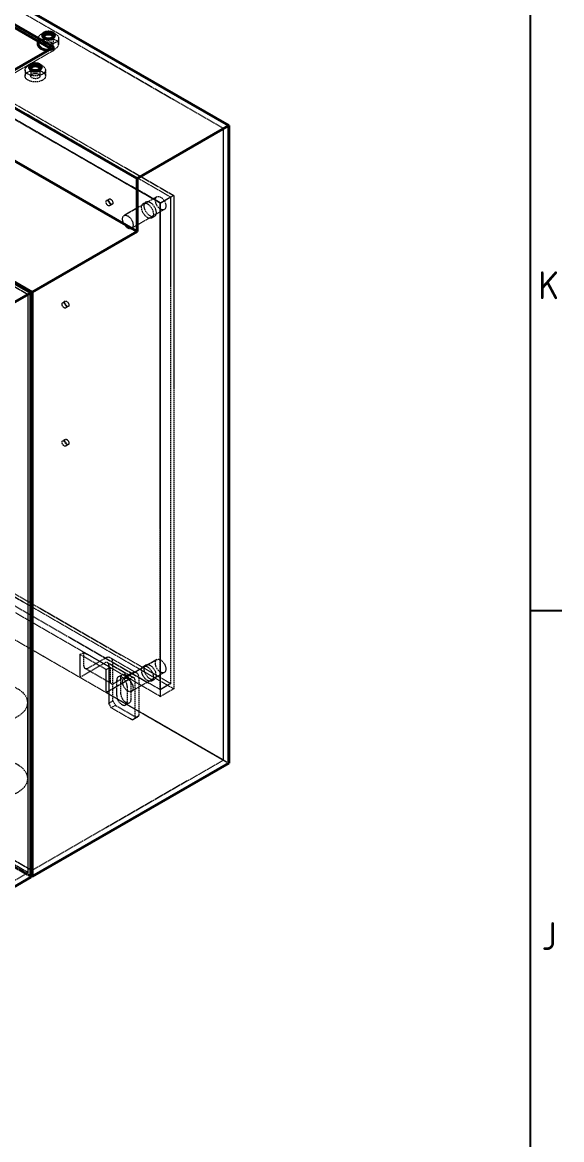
# Model space of a CAD drawing. Header units: millimetres. Extents: x 0 to 2378, y 0 to 1682.
# Drawn here: x 2228.5 to 2344.8, y 1287.7 to 1528.4 of the extents above; entities that cross this region are included whole.
import ezdxf

# ---------------------------------------------------------------- set-up
doc = ezdxf.new("R2010")
doc.units = ezdxf.units.MM
doc.header["$LTSCALE"] = 2
doc.linetypes.add('DASHED', pattern=[0.2067, 0.1654, -0.0413])
doc.layers.get('0').update_dxf_attribs({"color": 3, "lineweight": 25, "true_color": 0x00ff00})
doc.layers.add('가려진 것(ISO)', color=2, linetype='DASHED', lineweight=18, true_color=0xffff00)
doc.layers.add('가시적인 것(ISO)', color=3, linetype='Continuous', lineweight=40, true_color=0x00ff00)
doc.layers.add('경계(ISO)', color=7, linetype='Continuous', lineweight=25)
doc.styles.add('문자 텍스트_PSTEK_POSCO', font='isocp.shx')

# ---------------------------------------------------------------- blocks, each defined once
blk = doc.blocks.new('경계 Default Border')
at = {"layer": '경계(ISO)'}
blk.add_line((1169, 700.83), (1172.4, 700.83), dxfattribs=at)
at = {"layer": '경계(ISO)', "flags": 128}
blk.add_lwpolyline([(20, 20), (20, 821), (1169, 821), (1169, 20), (20, 20)], dxfattribs=at)
at = {"layer": '경계(ISO)', "color": 2, "true_color": 0xffff00, "char_height": 3, "attachment_point": 7, "style": '문자 텍스트_PSTEK_POSCO'}
for s, insert in [('K', (1169.88, 734.36)), ('J', (1170.23, 664.26))]:
    blk.add_mtext(s, dxfattribs=dict(at, insert=insert))

msp = doc.modelspace()

# ---------------------------------------------------------------- linework, layer by layer
at = {"layer": '가려진 것(ISO)'}
for p, q in [((2271.9172, 1505.4778), (2152.2747, 1574.3754)), ((2253.2496, 1494.7279), (2133.6071, 1563.6254)), ((2133.6071, 1552.1797), (2253.2496, 1483.2822)), ((2258.3407, 1489.4362), (2160.1943, 1545.955)), ((2163.0227, 1547.5838), (2261.1692, 1491.065)), ((2260.5186, 1490.6875), (2163.6733, 1546.457)), ((2258.2559, 1489.3845), (2161.4105, 1545.154)), ((2110.1312, 1538.6608), (2229.7736, 1469.7633)), ((2230.6221, 1470.2519), (2110.9797, 1539.1495)), ((2231.9577, 1524.9418), (2231.9577, 1524.2541)), ((2232.8577, 1525.5958), (2232.8577, 1525.2688)), ((2233.1743, 1525.2688), (2233.1743, 1523.6337)), ((2235.1411, 1525.2688), (2235.1411, 1523.6337)), ((2235.4577, 1525.5958), (2235.4577, 1525.2688)), ((2236.3577, 1524.9418), (2236.3577, 1523.6337)), ((2223.9753, 1515.8206), (2235.2891, 1522.3357)), ((2235.2891, 1522.3357), (2234.7212, 1522.6628)), ((2235.2891, 1522.9898), (2235.2891, 1522.3357)), ((2229.1293, 1518.1009), (2229.1293, 1516.7928)), ((2230.0293, 1518.7549), (2230.0293, 1518.4279)), ((2230.3459, 1518.4279), (2230.3459, 1516.7928)), ((2232.3127, 1518.4279), (2232.3127, 1516.7928)), ((2232.6293, 1518.7549), (2232.6293, 1518.4279)), ((2233.5293, 1518.1009), (2233.5293, 1516.7928)), ((2271.9172, 1505.4778), (2253.2496, 1494.7279)), ((2271.9172, 1369.438), (2271.9172, 1505.4778)), ((2247.2691, 1490.2986), (2246.7035, 1489.9729)), ((2257.5423, 1490.8102), (2250.4712, 1486.7382)), ((2260.5186, 1490.6875), (2258.2559, 1489.3845)), ((2261.1692, 1491.065), (2258.3407, 1489.4362)), ((2260.5186, 1385.9107), (2260.5186, 1490.6875)), ((2261.1692, 1491.065), (2261.1692, 1384.7839)), ((2247.9163, 1489.1749), (2247.3506, 1488.8491)), ((2259.1392, 1488.0371), (2252.0681, 1483.9651)), ((2254.6141, 1489.3547), (2255.1797, 1489.6804)), ((2258.2559, 1384.6076), (2258.2559, 1489.3845)), ((2258.3407, 1383.1551), (2258.3407, 1489.4362)), ((2256.4106, 1486.235), (2256.9763, 1486.5607)), ((2253.2496, 1483.2822), (2230.6221, 1470.2519)), ((2253.2496, 1483.2822), (2253.2496, 1483.2847)), ((2223.5511, 1466.18), (2229.7736, 1469.7633)), ((2229.7736, 1345.1691), (2229.7736, 1469.7633)), ((2237.7939, 1468.2855), (2237.2282, 1467.9597)), ((2238.4411, 1467.1617), (2237.8754, 1466.8359)), ((2161.4105, 1440.3772), (2258.2559, 1384.6076)), ((2261.1692, 1384.7839), (2163.0227, 1441.3027)), ((2163.6733, 1441.6802), (2260.5186, 1385.9107)), ((2152.2747, 1438.3355), (2271.9172, 1369.438)), ((2164.0127, 1437.475), (2258.3407, 1383.1551)), ((2237.7939, 1438.5268), (2237.2282, 1438.201)), ((2238.4411, 1437.403), (2237.8754, 1437.0772)), ((2184.3774, 1419.8463), (2240.9459, 1387.2706)), ((2230.3393, 1344.1893), (2109.5655, 1413.7384)), ((2109.8483, 1413.9012), (2230.3393, 1344.5151)), ((2229.7736, 1345.1691), (2110.1312, 1414.0666)), ((2110.9797, 1414.5553), (2230.6221, 1345.6578)), ((2240.9459, 1392.1759), (2241.7944, 1392.6646)), ((2240.9459, 1392.1759), (2240.9459, 1387.2706)), ((2246.6028, 1388.9184), (2240.9459, 1392.1759)), ((2241.7944, 1389.7214), (2241.7944, 1392.6646)), ((2241.7944, 1392.6646), (2247.4513, 1389.407)), ((2247.5176, 1391.4641), (2253.1745, 1388.2065)), ((2240.9459, 1387.2706), (2246.3199, 1390.3653)), ((2247.701, 1385.9126), (2242.0441, 1389.1701)), ((2242.643, 1389.229), (2246.3199, 1391.3464)), ((2246.6028, 1388.9184), (2247.4513, 1389.407)), ((2246.9188, 1390.4242), (2252.5756, 1387.1666)), ((2247.1684, 1389.8729), (2247.1684, 1381.6974)), ((2247.4513, 1389.407), (2247.4513, 1386.4638)), ((2248.017, 1382.1861), (2248.017, 1390.3615)), ((2257.5423, 1391.0694), (2250.4712, 1386.9974)), ((2254.6141, 1389.6139), (2255.1797, 1389.9397)), ((2246.6028, 1384.0131), (2246.6028, 1388.9184)), ((2246.6028, 1384.0131), (2251.9768, 1387.1078)), ((2248.2998, 1385.9714), (2251.9768, 1388.0888)), ((2248.8655, 1383.3363), (2248.8655, 1386.6065)), ((2250.047, 1387.8302), (2249.1984, 1387.3415)), ((2249.714, 1387.0951), (2249.714, 1383.825)), ((2259.1392, 1388.2963), (2252.0681, 1384.2244)), ((2252.8253, 1378.4399), (2252.8253, 1386.6153)), ((2253.6738, 1387.104), (2253.6738, 1378.9285)), ((2256.4106, 1386.4942), (2256.9763, 1386.82)), ((2251.1282, 1385.3035), (2251.1282, 1382.0333)), ((2251.9768, 1382.5219), (2251.9768, 1385.7921)), ((2260.5186, 1385.9107), (2258.2559, 1384.6076)), ((2261.1692, 1384.7839), (2258.3407, 1383.1551)), ((2229.6369, 1381.8142), (2229.6369, 1365.4633)), ((2246.6028, 1384.0131), (2273.0486, 1368.784)), ((2247.1684, 1381.6974), (2248.017, 1382.1861)), ((2248.017, 1382.1861), (2248.5827, 1381.2063)), ((2251.6439, 1381.7869), (2250.7953, 1381.2983)), ((2247.7341, 1380.7176), (2247.1684, 1381.6974)), ((2248.5827, 1381.2063), (2247.7341, 1380.7176)), ((2247.7341, 1380.7176), (2252.2596, 1378.1116)), ((2253.1081, 1378.6002), (2248.5827, 1381.2063)), ((2252.2596, 1378.1116), (2253.1081, 1378.6002)), ((2252.8253, 1378.4399), (2252.2596, 1378.1116)), ((2253.6738, 1378.9285), (2252.8253, 1378.4399)), ((2253.1081, 1378.6002), (2253.6738, 1378.9285)), ((2271.9172, 1369.438), (2230.6221, 1345.6578)), ((2229.7736, 1345.1691), (2223.5511, 1341.5858))]:
    msp.add_line(p, q, dxfattribs=at)
for centre, major_axis, ratio in [((2234.1577, 1524.9418), (-2.2, 0), 0.5758617), ((2234.1577, 1523.6337), (-0.9834, 0), 0.5758617), ((2231.3293, 1518.1009), (-2.2, 0), 0.5758617), ((2231.3293, 1516.7928), (-2.2, 0), 0.5758617), ((2231.3293, 1516.7928), (-0.9834, 0), 0.5758617), ((2247.027, 1489.411), (0.3236, -0.5619), 0.57809312), ((2247.5927, 1489.7368), (0.3236, -0.5619), 0.57809312), ((2258.3407, 1489.4236), (0.7985, -1.3865), 0.57809312), ((2255.5123, 1487.7948), (0.8983, -1.5599), 0.57809312), ((2256.078, 1488.1206), (0.8983, -1.5599), 0.57809312), ((2251.2697, 1485.3517), (0.7985, -1.3865), 0.57809312), ((2238.1175, 1467.7236), (0.3236, -0.5619), 0.57809312), ((2237.5518, 1467.3978), (0.3236, -0.5619), 0.57809312), ((2237.5518, 1437.6391), (0.3236, -0.5619), 0.57809312), ((2238.1175, 1437.9649), (0.3236, -0.5619), 0.57809312), ((2255.5123, 1388.0541), (0.8983, -1.5599), 0.57809312), ((2256.078, 1388.3798), (0.8983, -1.5599), 0.57809312), ((2258.3407, 1389.6829), (0.7985, -1.3865), 0.57809312), ((2251.2697, 1385.6109), (0.7985, -1.3865), 0.57809312), ((2222.1369, 1381.8142), (-7.5, 0), 0.5758617), ((2222.1369, 1365.4633), (-7.5, 0), 0.5758617)]:
    msp.add_ellipse(centre, major_axis=major_axis, ratio=ratio, dxfattribs=at)
for centre, major_axis, ratio, start_param, end_param in [((2234.1577, 1523.6337), (2.2, 0), 0.5758617, 4.73519175, 9.42477796), ((2234.1577, 1525.2688), (1.3, 0), 0.5758617, 2.92140332, 6.50337464), ((2234.1577, 1525.2688), (0.9834, 0), 0.5758617, 3.50828257, 5.91649539), ((2231.3293, 1518.4279), (1.3, 0), 0.5758617, 2.92140332, 6.50337464), ((2231.3293, 1518.4279), (0.9834, 0), 0.5758617, 3.50828257, 5.91649539), ((2246.3199, 1389.3843), (1.1977, 2.0798), 0.57809312, 5.49585344, 7.06664976), ((2242.643, 1390.21), (-0.5988, -1.0399), 0.57809312, 5.49585344, 7.06664976), ((2246.3199, 1389.3843), (0.5988, 1.0399), 0.57809312, 5.49585344, 7.06664976), ((2249.9969, 1385.955), (-0.7985, 1.3865), 0.57809312, 3.92892453, 7.07051718), ((2250.8454, 1386.4436), (-0.7985, 1.3865), 0.57809312, 3.92892453, 7.07051718), ((2251.9768, 1386.1267), (1.1977, 2.0798), 0.57809312, 5.49585344, 7.06664976), ((2251.9768, 1386.1267), (0.5988, 1.0399), 0.57809312, 5.49585344, 7.06664976), ((2248.2998, 1386.9525), (-0.5988, -1.0399), 0.57809312, 5.49585344, 7.06664976), ((2249.9969, 1382.6848), (0.7985, -1.3865), 0.57809312, 3.92892453, 7.07051718), ((2250.8454, 1383.1734), (0.7985, -1.3865), 0.57809312, 3.92892453, 7.07051718)]:
    msp.add_ellipse(centre, major_axis=major_axis, ratio=ratio, start_param=start_param, end_param=end_param, dxfattribs=at)
at = {"layer": '가시적인 것(ISO)'}
for p, q in [((2273.0486, 1506.1319), (2152.2747, 1575.6809)), ((2253.2496, 1494.7304), (2132.4757, 1564.2794)), ((2132.4757, 1552.8338), (2253.2496, 1483.2847)), ((2181.5489, 1553.9367), (2235.2891, 1522.9898)), ((2234.7212, 1522.6628), (2181.5489, 1553.2826)), ((2230.3393, 1470.0916), (2109.5655, 1539.6406)), ((2230.6221, 1470.2545), (2109.8483, 1539.8035)), ((2231.9577, 1524.2541), (2231.9577, 1523.6337)), ((2235.2891, 1522.9898), (2223.9753, 1516.4746)), ((2273.0486, 1506.1319), (2253.2496, 1494.7304)), ((2273.0486, 1368.784), (2273.0486, 1506.1319)), ((2253.2496, 1483.2847), (2253.2496, 1494.7304)), ((2253.2496, 1483.2847), (2230.6221, 1470.2545)), ((2223.5511, 1466.1825), (2230.3393, 1470.0916)), ((2230.3393, 1344.1893), (2230.3393, 1470.0916)), ((2230.6221, 1344.3522), (2230.6221, 1470.2545)), ((2273.0486, 1368.784), (2230.6221, 1344.3522)), ((2223.5511, 1340.2803), (2230.3393, 1344.1893)), ((2230.3393, 1344.5151), (2230.6221, 1344.3522))]:
    msp.add_line(p, q, dxfattribs=at)
for centre in [(2234.1577, 1525.5958), (2231.3293, 1518.7549)]:
    msp.add_ellipse(centre, major_axis=(-1.3, 0), ratio=0.5758617, dxfattribs=at)
for centre, major_axis, start_param, end_param in [((2234.1577, 1525.2688), (-1.3, 0), 3.36178199, 6.06299598), ((2234.1577, 1525.2688), (-0.9834, 0), 2.77490273, 6.64987523), ((2234.1577, 1523.6337), (-2.2, 0), 0, 1.59359909), ((2231.3293, 1518.4279), (-1.3, 0), 3.36178199, 6.06299598), ((2231.3293, 1518.4279), (-0.9834, 0), 2.77490273, 6.64987523)]:
    msp.add_ellipse(centre, major_axis=major_axis, ratio=0.5758617, start_param=start_param, end_param=end_param, dxfattribs=at)

# ---------------------------------------------------------------- block references
at = {"xscale": 2, "yscale": 2, "zscale": 2}
msp.add_blockref('경계 Default Border', (0, 0), dxfattribs=at)

doc.saveas('drawing.dxf')
